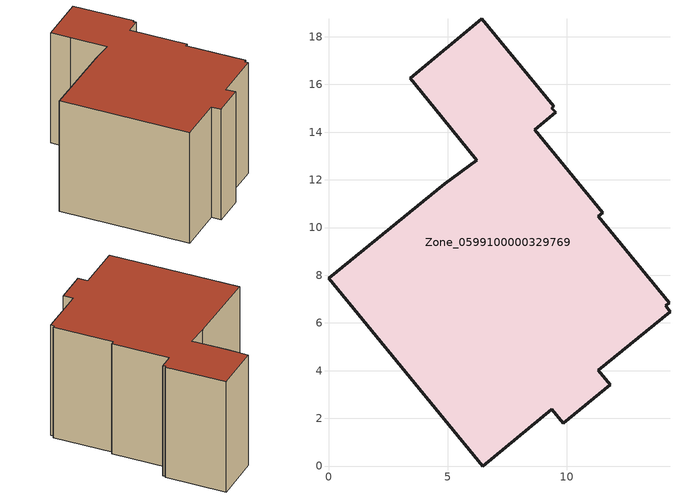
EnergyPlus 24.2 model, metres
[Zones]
Zone_0599100000329769
 floor ground (C_G): 4.42,15.02 3.42,16.27 6.42,18.75 9.45,15.08 9.35,15 9.52,14.83 8.64,14.1 11.5,10.62 11.31,10.47 14.29,6.85 14.14,6.72 14.32,6.48 11.32,4.01 11.82,3.41 9.85,1.79 9.37,2.38 6.47,0 0,7.88 4.88,11.84 6.22,12.83 z0
 wall outside (C_F): 9.45,15.08 6.42,18.75 3.42,16.27 4.42,15.02 6.22,12.83 4.88,11.84 0,7.88 6.47,0 9.37,2.38 9.85,1.79 11.82,3.41 11.32,4.01 14.32,6.48 14.14,6.72 14.29,6.85 11.31,10.47 11.5,10.62 8.64,14.1 9.52,14.83 9.35,15 9.45,15.08 z0:9.31
 roof outside (C_R): 9.52,14.83 9.35,15 9.45,15.08 6.42,18.75 3.42,16.27 4.42,15.02 6.22,12.83 4.88,11.84 0,7.88 6.47,0 9.37,2.38 9.85,1.79 11.82,3.41 11.32,4.01 14.32,6.48 14.14,6.72 14.29,6.85 11.31,10.47 11.5,10.62 8.64,14.1 z9.31
[BUILDING]
Pand.0599100000329769: North Axis=0; Terrain=City; Loads Convergence Tolerance Value=0.04; Temperature Convergence Tolerance Value=0.4; Solar Distribution=FullExterior; Maximum Number of Warmup Days=25; Minimum Number of Warmup Days=1
[Site:Location]
Rotterdam.The.Hague.AP_ZH_NLD Design_Conditions: Latitude=51.96; Longitude=4.45; Time Zone=1; Elevation=-4.5
[SITE:GROUNDTEMPERATURE:BUILDINGSURFACE]
18, 18, 18, 18, 18, 18, 18, 18, 18, 18, 18, 18
[MATERIAL] Thermal Absorptance=0.9; Solar Absorptance=0.7; Visible Absorptance=0.7
Name | Roughness | Thickness | Conductivity | Density | Specific Heat
G.TI.1946 | MediumSmooth | 0.15 | 1 | 540 | 1210
F.TI.1946 | Rough | 0.3 | 0.857143 | 1920 | 840
R.TI.1946 | MediumRough | 0.2 | 0.1 | 1500 | 1000
[CONSTRUCTION]
C_G: G.TI.1946
C_F: F.TI.1946
C_R: R.TI.1946
[ZONE]
Zone_0599100000329769: Type=1; Multiplier=1; Ceiling Height=Autocalculate; Volume=Autocalculate; Floor Area=autocalculate; Part of Total Floor Area=Yes
[ZONEINFILTRATION:DESIGNFLOWRATE]
Infil_Zone_0599100000329769: Zone or ZoneList or Space or SpaceList=Zone_0599100000329769; Schedule=AlwaysOn; Design Flow Rate Calculation Method=Flow/Area; Flow Rate per Floor Area=0.003; Constant Term Coefficient=1; Temperature Term Coefficient=0; Velocity Term Coefficient=0; Velocity Squared Term Coefficient=0
[HVACTEMPLATE:ZONE:IDEALLOADSAIRSYSTEM]
Zone_0599100000329769: Maximum Heating Supply Air Temperature=50; Minimum Cooling Supply Air Temperature=13; Maximum Heating Supply Air Humidity Ratio=0.0156; Minimum Cooling Supply Air Humidity Ratio=0.0077; Heating Limit=NoLimit; Cooling Limit=NoLimit; Dehumidification Control Type=ConstantSensibleHeatRatio; Cooling Sensible Heat Ratio=0.7; Dehumidification Setpoint=60; Humidification Control Type=None; Humidification Setpoint=30; Outdoor Air Method=None; Outdoor Air Flow Rate per Person=0.00944; Outdoor Air Flow Rate per Zone Floor Area=0; Outdoor Air Flow Rate per Zone=0; Demand Controlled Ventilation Type=None; Outdoor Air Economizer Type=NoEconomizer; Heat Recovery Type=None; Sensible Heat Recovery Effectiveness=0.7; Latent Heat Recovery Effectiveness=0.65
[ZONECONTROL:THERMOSTAT]
ThermostatControl_Zone_0599100000329769: Zone or ZoneList=Zone_0599100000329769; Control Type Schedule=DualSetpointControlType; Control 1=Thermostat_Zone_0599100000329769; Temperature Difference Between Cutout And Setpoint=0
[THERMOSTATSETPOINT:DUALSETPOINT]
Thermostat_Zone_0599100000329769: Heating Setpoint Temperature Schedule=HeatingSetpoint_Zone_0599100000329769; Cooling Setpoint Temperature Schedule=CoolingSetpoint_Zone_0599100000329769
[SCHEDULE:COMPACT]
HeatingSetpoint_Zone_0599100000329769: Through: 12/31, For: AllDays, Until: 24:00, 21
CoolingSetpoint_Zone_0599100000329769: Through: 12/31, For: AllDays, Until: 24:00, 24
DualSetpointControlType: Through: 12/31, For: AllDays, Until: 24:00, 4
AlwaysOn: Through: 12/31, For: AllDays, Until: 24:00, 1
